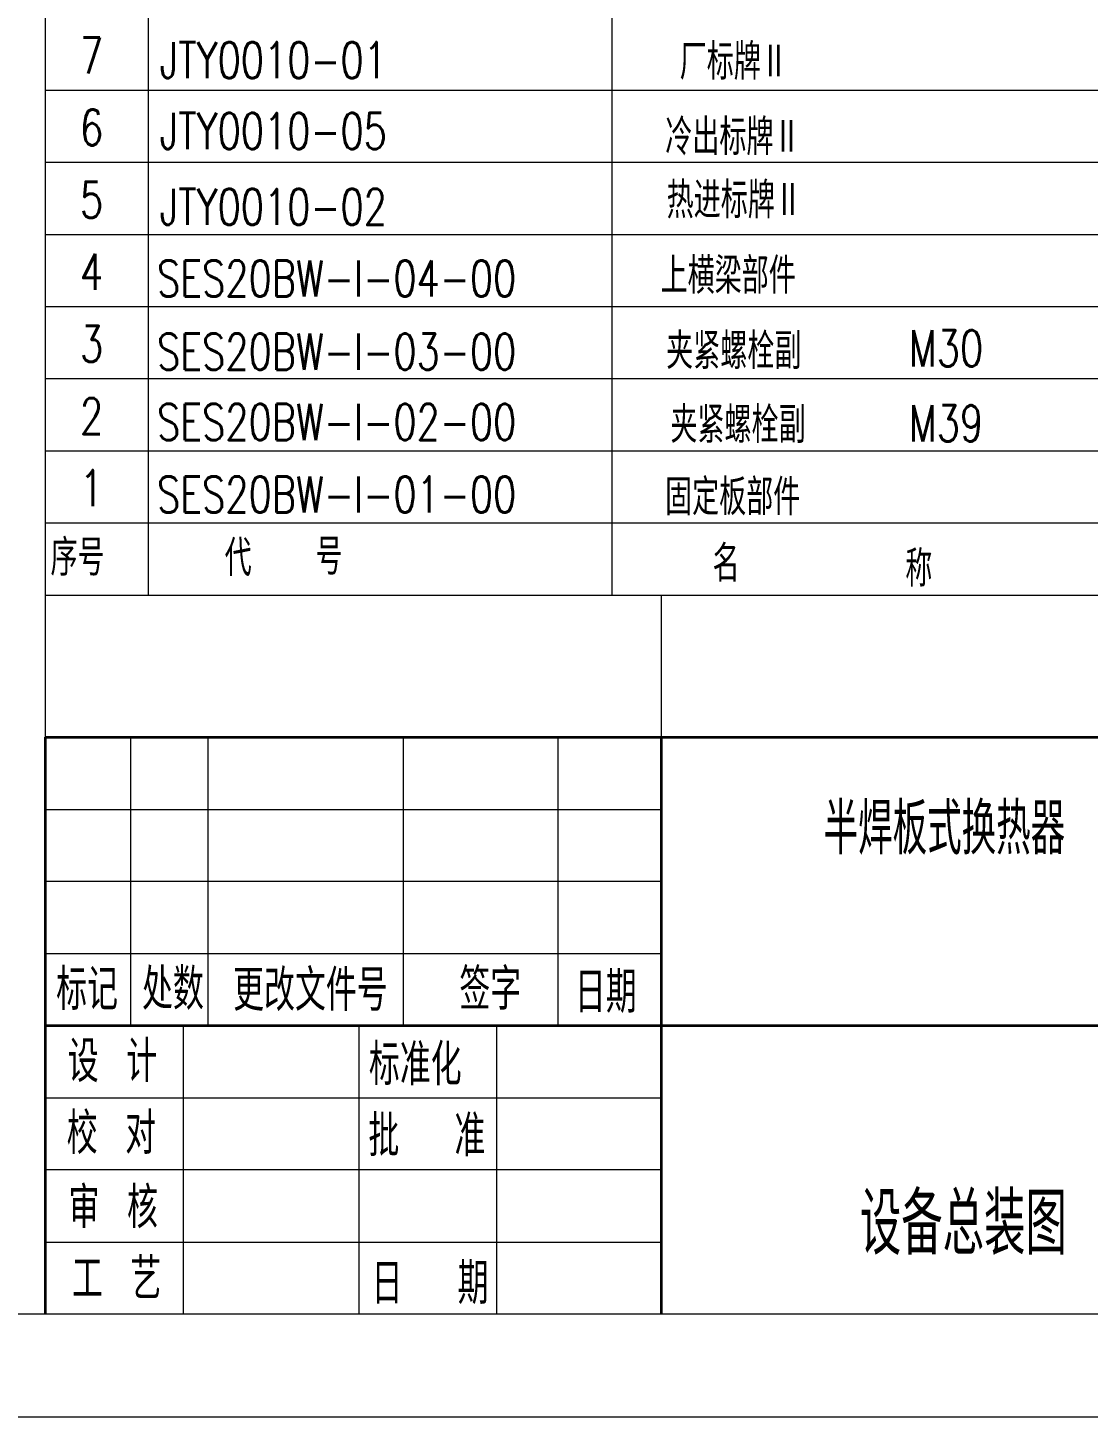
# Model space of a CAD drawing. Header units: millimetres. Extents: x -394 to 6212, y -2458 to 809.
# Drawn here: x 4238.1 to 4341, y -1936.1 to -1801.2 of the extents above; entities that cross this region are included whole.
import ezdxf

# ---------------------------------------------------------------- set-up
doc = ezdxf.new("R2010")
doc.units = ezdxf.units.MM
doc.linetypes.add('CENTERX2', pattern=[4, 2.5, -0.5, 0.5, -0.5])
doc.layers.get('0').update_dxf_attribs({"lineweight": 18})
for name, color, linetype, lineweight, true_color in [('1', 1, 'Continuous', 18, 0xff0000), ('2', 2, 'Continuous', 18, 0xffff00), ('3', 3, 'CENTERX2', 18, 0x00ff00), ('3尺寸线', 2, 'Continuous', 18, 0xffff00)]:
    doc.layers.add(name, color=color, linetype=linetype, lineweight=lineweight, true_color=true_color)
doc.layers.add('尺寸线与文字层', color=2, linetype='Continuous')
doc.layers.add('粗实线层', color=7, linetype='Continuous', lineweight=35)
doc.layers.add('细实线层', color=7, linetype='Continuous', lineweight=18)
doc.styles.add('HZ', font='txt.shx', dxfattribs={"width": 0.67, "bigfont": 'hztxt.shx'})

msp = doc.modelspace()

# ---------------------------------------------------------------- linework, layer by layer
at = {"layer": '1', "linetype": 'ByBlock'}
for p, q in [((4239.74256, -1744.24193), (4239.74256, -1926.0524)), ((4239.74256, -1856.24193), (4419.74256, -1856.24193)), ((4239.74256, -1870.0524), (4419.74256, -1870.0524))]:
    msp.add_line(p, q, dxfattribs=at)
at = {"layer": '2', "linetype": 'Continuous'}
msp.add_line((4299.5433, -1856.24193), (4299.5433, -1870.0524), dxfattribs=at)
at = {"layer": '3', "linetype": 'ByBlock', "ltscale": 0.25}
for p, q in [((4249.74256, -1744.24193), (4249.74256, -1856.24193)), ((4239.74256, -1807.24193), (4419.74256, -1807.24193)), ((4239.74256, -1814.24193), (4419.74256, -1814.24193)), ((4239.74256, -1821.24193), (4419.74256, -1821.24193)), ((4239.74256, -1828.24193), (4419.74256, -1828.24193)), ((4239.74256, -1835.24193), (4419.74256, -1835.24193)), ((4239.74256, -1842.24193), (4419.74256, -1842.24193)), ((4239.74256, -1849.24193), (4419.74256, -1849.24193))]:
    msp.add_line(p, q, dxfattribs=at)
at = {"layer": '3尺寸线'}
msp.add_line((4294.74256, -1688.24193), (4294.74256, -1856.24193), dxfattribs=at)
msp.add_lwpolyline([(4429.74256, -1936.0524), (3835.74256, -1936.0524), (3835.74256, -1516.0524), (4429.74256, -1516.0524)], close=True, dxfattribs=at)
at = {"layer": '3尺寸线', "color": 1}
msp.add_lwpolyline([(3860.74256, -1526.0524), (4419.74256, -1526.0524), (4419.74256, -1926.0524), (3860.74256, -1926.0524)], close=True, dxfattribs=at)
at = {"layer": '粗实线层'}
for p, q in [((4239.74256, -1870.0524), (4419.74256, -1870.0524)), ((4239.74256, -1870.0524), (4239.74256, -1926.0524)), ((4299.5433, -1870.0524), (4299.5433, -1926.0524)), ((4360.5433, -1898.0524), (4239.74256, -1898.0524))]:
    msp.add_line(p, q, dxfattribs=at)
at = {"layer": '细实线层'}
for p, q in [((4248.0433, -1870.0524), (4248.0433, -1898.0524)), ((4255.5433, -1870.0524), (4255.5433, -1894.0524)), ((4274.5433, -1898.0524), (4274.5433, -1870.0524)), ((4289.5433, -1898.0524), (4289.5433, -1870.0524)), ((4239.74256, -1877.0524), (4299.5433, -1877.0524)), ((4255.5433, -1877.0524), (4255.5433, -1898.0524)), ((4299.5433, -1884.0524), (4239.74256, -1884.0524)), ((4239.74256, -1891.0524), (4299.5433, -1891.0524)), ((4253.13369, -1898.0524), (4253.13369, -1926.0524)), ((4270.18689, -1898.0524), (4270.18689, -1926.0524)), ((4283.57136, -1898.0524), (4283.57136, -1926.0524)), ((4239.74256, -1905.0524), (4299.5433, -1905.0524)), ((4299.5433, -1912.0524), (4239.74256, -1912.0524)), ((4239.74256, -1919.0524), (4299.5433, -1919.0524))]:
    msp.add_line(p, q, dxfattribs=at)

# ---------------------------------------------------------------- texts
at = {"style": 'HZ', "width": 0.67}
msp.add_text('半焊板式换热器', height=5, dxfattribs=at).set_placement((4315.31521, -1881.4272))
at = {"layer": '2', "linetype": 'ByBlock', "ltscale": 0.5, "style": 'HZ', "width": 0.75}
for s, p in [('序号', (4240.27256, -1854.35799)), ('代', (4257.17031, -1854.39947)), ('号', (4266.00025, -1854.26612)), ('名', (4304.53611, -1854.94262)), ('称', (4323.242, -1855.43685))]:
    msp.add_text(s, height=3.5, dxfattribs=at).set_placement(p)
at = {"layer": '2', "style": 'HZ', "width": 0.67}
msp.add_text('设备总装图', height=6, dxfattribs=at).set_placement((4318.83083, -1920.26767))
at = {"layer": '3', "linetype": 'ByBlock', "ltscale": 0.25, "style": 'HZ', "width": 0.75}
for s, p in [('7', (4243.1341, -1805.62386)), ('6', (4243.1341, -1812.62386)), ('5', (4243.1341, -1819.62386)), ('4', (4243.1341, -1826.62386)), ('3', (4243.1341, -1833.62386)), ('2', (4243.1341, -1840.62386)), ('1', (4243.1341, -1847.62386))]:
    msp.add_text(s, height=3.5, dxfattribs=at).set_placement(p)
at = {"layer": '3尺寸线', "style": 'HZ', "width": 0.75}
for s, p in [('JTY0010-01', (4250.87131, -1806.0712)), ('厂标牌Ⅱ', (4301.3461, -1806.23643)), ('JTY0010-05', (4250.87131, -1812.95162)), ('冷出标牌Ⅱ', (4299.94485, -1813.54858)), ('热进标牌Ⅱ', (4300.08216, -1819.67548)), ('JTY0010-02', (4250.87131, -1820.32351)), ('上横梁部件', (4299.48861, -1827.0063)), ('SES20BW-I-04-00', (4250.60522, -1827.25724)), ('SES20BW-I-03-00', (4250.60522, -1834.37234)), ('夹紧螺栓副', (4300.03713, -1834.30788)), ('M30', (4323.59963, -1834.04969)), ('SES20BW-I-02-00', (4250.60522, -1841.19701)), ('夹紧螺栓副', (4300.4424, -1841.4779)), ('M39', (4323.59963, -1841.32782)), ('SES20BW-I-01-00', (4250.60522, -1848.23063)), ('固定板部件', (4299.92595, -1848.49242))]:
    msp.add_text(s, height=3.5, dxfattribs=at).set_placement(p)
at = {"layer": '尺寸线与文字层', "style": 'HZ', "width": 0.75}
for s, p in [('标记', (4240.82367, -1896.53461)), ('处数', (4249.15673, -1896.4922)), ('更改文件号', (4257.99992, -1896.6075)), (' 签字', (4277.28436, -1896.50373)), ('日期', (4291.16876, -1896.79767)), ('设 计', (4241.95117, -1903.52036)), ('标准化', (4271.17935, -1903.825)), ('校 对', (4241.84585, -1910.49676)), ('批  准', (4271.12696, -1910.73881)), ('审 核', (4242.02475, -1917.7041)), ('工 艺', (4242.35052, -1924.61791)), ('日  期', (4271.44106, -1925.0675))]:
    msp.add_text(s, height=4, dxfattribs=at).set_placement(p)

doc.saveas('drawing.dxf')
